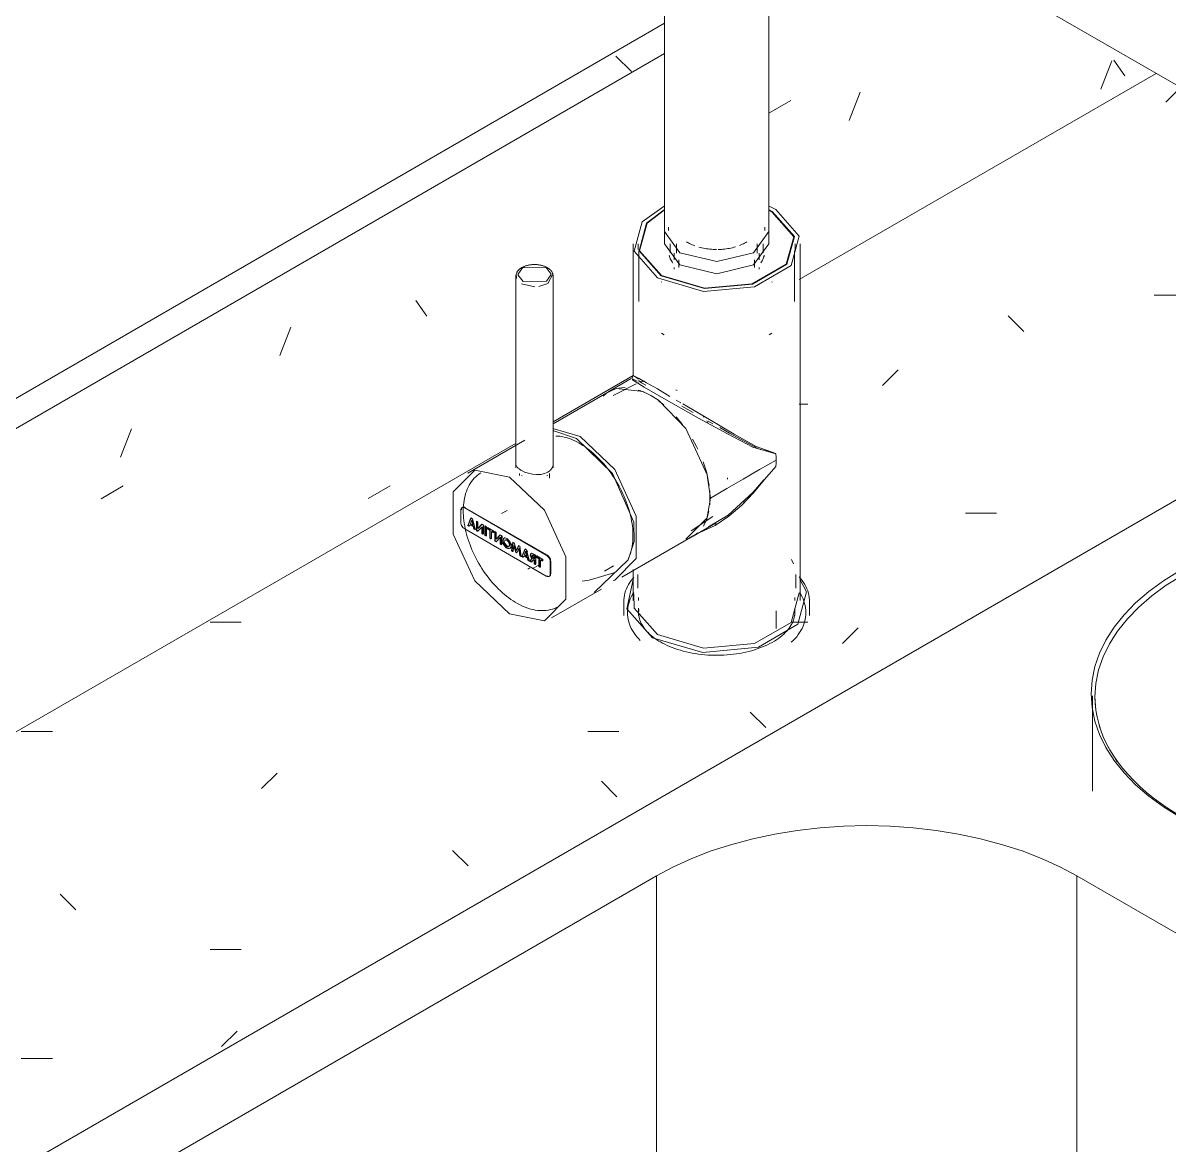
# Model space of a CAD drawing. Header units: millimetres. Extents: x 14944 to 21622, y -31 to 8273.
# Drawn here: x 15747.5 to 16055.9, y 3921.7 to 4223.5 of the extents above; entities that cross this region are included whole.
import ezdxf

# ---------------------------------------------------------------- set-up
doc = ezdxf.new("R2010")
doc.units = ezdxf.units.MM
doc.layers.add('A-GENM', color=13, linetype='Continuous', lineweight=9)
doc.layers.add('G-IMPT', color=8, linetype='Continuous', lineweight=9)

# ---------------------------------------------------------------- blocks, each defined once
blk = doc.blocks.new('CRT_MGN_COZ_Fogão a lenha completo - CRT_MGN_COZ_Fogão a lenha completo-5005769-VISTA 3D BANCADA CHURRASQUEIRA')
at = {"layer": 'A-GENM'}
h = blk.add_hatch(dxfattribs=at)
h.set_pattern_fill('FP_83', color=256, style=0, pattern_type=2)
h.set_pattern_definition([(0, (17118.54, 2560.1), (203.2, 29.329), [8.382, -144.018, 8.382, -144.018, -812.8]), (0, (17118.54, 2560.1), (203.2, 29.329), [-304.8, 8.382, -296.418, 8.382, -144.018, -355.6]), (0, (17118.54, 2560.1), (203.2, 29.329), [-762, 8.382, -93.218, 8.382, -245.618]), (135, (17194.74, 2574.765), (-116.2646, 57.60587), [5.927, -101.836, 5.927, -676.572]), (135, (17194.74, 2574.765), (-116.2646, 57.60587), [-113.69, -101.836, 5.927, -209.599, -359.21]), (135, (17194.74, 2574.765), (-116.2646, 57.60587), [-431.052, 5.927, -101.836, 5.927, -245.52]), (135, (17194.74, 2574.765), (-116.2646, 57.60587), [-544.742, -65.915, 5.927, -173.678]), (225, (17220.14, 2633.424), (-86.93524, -145.594), [5.927, -101.836, 5.927, -676.572]), (225, (17220.14, 2633.424), (-86.93524, -145.594), [-113.69, -101.836, 5.927, -209.599, -359.21]), (225, (17220.14, 2633.424), (-86.93524, -145.594), [-431.052, 5.927, -101.836, 5.927, -245.52]), (225, (17220.14, 2633.424), (-86.93524, -145.594), [-544.742, -65.915, 5.927, -173.678])])
h.paths.add_polyline_path([(14951.26, 3655.88), (15920.14, 4215.26), (15920.14, 4223.42), (14944.19, 3659.96)])
h.paths.add_polyline_path([(15948.14, 4231.42), (15981.78, 4250.85), (15974.67, 4254.91), (15948.14, 4239.59), (15948.14, 4235.13)])
h.paths.add_polyline_path([(16009.63, 4266.93), (16782.66, 4713.24), (17270.57, 4431.55), (17277.64, 4435.63), (16782.66, 4721.4), (16002.57, 4271.01), (16009.5, 4267)])
h = blk.add_hatch(dxfattribs=at)
h.set_pattern_fill('FP_85', color=256, style=0, pattern_type=2)
h.set_pattern_definition([(30, (15085.93, 7019.656), (107.763, 103.695), [6.844, -117.59, 6.844, -781.239]), (30, (15085.93, 7019.656), (107.763, 103.695), [-131.278, -117.59, 6.844, -242.024, -414.78]), (30, (15085.93, 7019.656), (107.763, 103.695), [-497.736, 6.844, -117.59, 6.844, -283.502]), (30, (15085.93, 7019.656), (107.763, 103.695), [-629.014, -76.112, 6.844, -200.546]), (125.104, (15139.81, 7071.504), (-118.78964, 86.03927), [5.153, -88.544, 5.153, -588.261]), (125.104, (15139.81, 7071.504), (-118.78964, 86.03927), [-98.85, -88.544, 5.153, -182.241, -312.324]), (125.104, (15139.81, 7071.504), (-118.78964, 86.03927), [-374.788, 5.153, -88.544, 5.153, -213.473]), (125.104, (15139.81, 7071.504), (-118.78964, 86.03927), [-473.639, -57.311, 5.153, -151.008]), (248.794, (15157.77, 7164.83), (-47.00014, -204.0919), [8.193, -140.765, -943.402]), (248.794, (15157.77, 7164.83), (-47.00014, -204.0919), [-148.958, 8.193, -140.765, -794.444]), (248.794, (15157.77, 7164.83), (-47.00014, -204.0919), [-297.916, 8.193, -289.724, -496.527]), (248.794, (15157.77, 7164.83), (-47.00014, -204.0919), [-595.833, 8.193, -140.765, -347.569]), (248.794, (15157.77, 7164.83), (-47.00014, -204.0919), [-744.791, 8.193, -91.113, -248.264]), (248.794, (15157.77, 7164.83), (-47.00014, -204.0919), [-844.096, 8.193, -240.071])])
h.paths.add_polyline_path([(15881.83, 4157.77), (15881.88, 4157.65), (15881.88, 4157.78)])
h.paths.add_polyline_path([(15888.69, 4153.72), (15888.16, 4153.72), (15888.69, 4153.72)])
h.paths.add_polyline_path([(14951.26, 3574.23), (15880.16, 4110.53), (15880.36, 4155.12), (15880.44, 4155.44), (15880.69, 4156.83), (15882.52, 4158.05), (15884.17, 4158.45), (15886, 4158.5), (15888.38, 4157.55), (15888.69, 4157.56), (15889.83, 4156.4), (15889.58, 4154.69), (15888.14, 4153.42), (15889.37, 4154.38), (15890.13, 4155.46), (15890.13, 4116.29), (15911.64, 4128.72), (15912.05, 4166.43), (15914.54, 4170.4), (15919.18, 4173.73), (15920.14, 4174.13), (15920.14, 4215.26), (14951.26, 3655.88), (14951.26, 3578.31)])
h.paths.add_polyline_path([(15881.6, 4111.36), (15881.61, 4111.36), (15881.9, 4153.32), (15882.61, 4153.38), (15882.03, 4153.85), (15881.96, 4154.06), (15881.89, 4153.87), (15881.26, 4153.87), (15881.6, 4153.38), (15881.6, 4113.56)])
h.paths.add_polyline_path([(15956.36, 4154.52), (16052.36, 4209.95), (16009.32, 4235.12), (16008.67, 4235.47), (15981.78, 4250.85), (15948.14, 4231.42), (15948.14, 4174.13), (15950.82, 4172.72), (15954.4, 4169.65), (15956.36, 4166.04), (15956.36, 4158.25)])
h.paths.add_polyline_path([(16080.36, 4226.12), (16782.66, 4631.59), (16782.66, 4713.24), (16009.63, 4266.93), (16079.57, 4226.57)])
h = blk.add_hatch(dxfattribs=at)
h.set_pattern_fill('FP_81', color=256, style=0, pattern_type=2)
h.set_pattern_definition([(0, (17118.54, 2478.45), (203.2, 29.329), [8.382, -144.018, 8.382, -144.018, -812.8]), (0, (17118.54, 2478.45), (203.2, 29.329), [-304.8, 8.382, -296.418, 8.382, -144.018, -355.6]), (0, (17118.54, 2478.45), (203.2, 29.329), [-762, 8.382, -93.218, 8.382, -245.618]), (135, (17194.74, 2493.115), (-116.2646, 57.60587), [5.927, -101.836, 5.927, -676.572]), (135, (17194.74, 2493.115), (-116.2646, 57.60587), [-113.69, -101.836, 5.927, -209.599, -359.21]), (135, (17194.74, 2493.115), (-116.2646, 57.60587), [-431.052, 5.927, -101.836, 5.927, -245.52]), (135, (17194.74, 2493.115), (-116.2646, 57.60587), [-544.742, -65.915, 5.927, -173.678]), (225, (17220.14, 2551.774), (-86.93524, -145.594), [5.927, -101.836, 5.927, -676.572]), (225, (17220.14, 2551.774), (-86.93524, -145.594), [-113.69, -101.836, 5.927, -209.599, -359.21]), (225, (17220.14, 2551.774), (-86.93524, -145.594), [-431.052, 5.927, -101.836, 5.927, -245.52]), (225, (17220.14, 2551.774), (-86.93524, -145.594), [-544.742, -65.915, 5.927, -173.678])])
h.paths.add_polyline_path([(15439.16, 3292.53), (17270.57, 4349.9), (16782.66, 4631.59), (16080.36, 4226.12), (16106.84, 4210.52), (16107.63, 4210.07), (16109.34, 4208.62), (16110.25, 4206.84), (16110.79, 4202.81), (16110.36, 4199.85), (16109.44, 4196.92), (16108.27, 4194.43), (16106.42, 4191.66), (16103.18, 4188.24), (16101.37, 4186.96), (16101.36, 4186.96), (16097.95, 4185.54), (16097.37, 4185.42), (16094.86, 4185.48), (16094.01, 4184.99), (16084.96, 4184.93), (16078.18, 4188.84), (16077.9, 4195.33), (16076.8, 4195.88), (16052.36, 4209.95), (15956.36, 4154.52), (15956.36, 4066.17), (15954.18, 4062.31), (15950.05, 4059.02), (15943.67, 4056.5), (15937.03, 4055.38), (15929.82, 4055.53), (15923.2, 4056.93), (15917.46, 4059.63), (15913.87, 4062.7), (15911.91, 4066.17), (15911.64, 4076.51), (15887.77, 4062.72), (15883.33, 4062.67), (15877.97, 4064.95), (15873.5, 4068.35), (15868.34, 4074.77), (15865.54, 4079.62), (15863.28, 4086.04), (15862.64, 4093.07), (15863.28, 4097.4), (15865.54, 4101.21), (15880.16, 4109.72), (15879.97, 4110.42), (14951.26, 3574.23), (15428.04, 3298.96)])
h.paths.add_polyline_path([(15932.77, 3716.04), (15923.02, 3716.59), (15913.64, 3718.23), (15907.4, 3720.07), (15903.66, 3721.47), (15899.62, 3723.34), (15891.41, 3727.96), (15689.06, 3844.98), (15684.27, 3849.06), (15683.15, 3850.26), (15681.17, 3852.82), (15679.36, 3856.09), (15678.31, 3859.07), (15677.95, 3861.04), (15677.71, 3863.87), (15678.05, 3867.08), (15679.18, 3870.68), (15679.87, 3872.25), (15681.52, 3874.92), (15683.62, 3877.48), (15686.14, 3879.91), (15689.86, 3882.69), (15698.1, 3887.59), (16254.61, 4208.7), (16258.55, 4210.39), (16262.76, 4211.84), (16267.19, 4213.05), (16276.57, 4214.7), (16286.33, 4215.25), (16296.08, 4214.7), (16305.46, 4213.05), (16311.75, 4211.2), (16314.11, 4210.39), (16318.05, 4208.7), (16322.39, 4206.39), (16530.04, 4086.31), (16532.96, 4084.03), (16535.48, 4081.6), (16537.58, 4079.04), (16539.85, 4074.95), (16540.43, 4073.62), (16541.15, 4070.82), (16541.31, 4067.08), (16540.79, 4063.19), (16539.69, 4059.95), (16539.24, 4059.04), (16537.58, 4056.37), (16534.41, 4052.77), (16532.96, 4051.38), (16527.64, 4047.58), (16525.61, 4046.35), (15964.49, 3722.59), (15957.44, 3719.82), (15954, 3718.81), (15950.06, 3717.85), (15942.53, 3716.59), (15937.68, 3716.18)])
h.paths.add_polyline_path([(15881.6, 4110.56), (15881.6, 4110.56), (15881.6, 4111.36)])
h.paths.add_polyline_path([(15890.11, 4115.4), (15911.54, 4127.48), (15912.54, 4126.87), (15913.16, 4127.25), (15913, 4128.03), (15911.44, 4128.59), (15890.11, 4116.27)])
h.paths.add_polyline_path([(16101.31, 4208.41), (16100.87, 4209.44), (16101.26, 4208.75), (16101.26, 4208.71)])
h.paths.add_polyline_path([(16100.63, 4209.65), (16100.63, 4209.68), (16100.61, 4209.66)])
h.paths.add_polyline_path([(16089.17, 4216.3), (16089.09, 4216.35), (16089.15, 4216.3)])
for p, q in [((15920.14, 4223.42), (14944.19, 3659.96)), ((14951.26, 3655.88), (15920.14, 4215.26)), ((16052.36, 4209.95), (15956.36, 4154.52)), ((15911.64, 4128.7), (15890.11, 4116.27)), ((15880.16, 4110.53), (14951.26, 3574.23))]:
    blk.add_line(p, q, dxfattribs=at)
at = {"layer": 'G-IMPT'}
for p, q in [((15920.14, 4261.72), (15920.14, 4167.41)), ((15948.14, 4167.41), (15948.14, 4261.72)), ((16012.7, 4232.85), (16070.68, 4199.38)), ((15692.36, 3884.28), (16250.97, 4206.8)), ((15948.22, 4173.14), (15948.98, 4172.72)), ((15949.09, 4172.78), (15948.23, 4173.25)), ((15950.05, 4173.33), (15948.28, 4174.25)), ((15920.14, 4167.41), (15920.14, 4164.15)), ((15920.14, 4167.41), (15924.24, 4161.7)), ((15921.19, 4168.64), (15921.19, 4167.74)), ((15948.14, 4167.41), (15944.04, 4161.7)), ((15947.09, 4167.74), (15947.09, 4168.64)), ((15948.14, 4164.15), (15948.14, 4167.41)), ((15911.64, 4164.15), (15911.64, 4128.72)), ((15912.99, 4164.15), (15912.99, 4162.51)), ((15924.24, 4158.43), (15920.14, 4164.15)), ((15921.64, 4164.15), (15921.64, 4161.7)), ((15923.29, 4164.15), (15923.29, 4161.61)), ((15944.99, 4161.61), (15944.99, 4164.15)), ((15946.64, 4161.7), (15946.64, 4164.15)), ((15955.29, 4162.51), (15955.29, 4164.15)), ((15956.64, 4068.21), (15956.64, 4164.15)), ((15913.19, 4162.35), (15913.19, 4148.63)), ((15922.74, 4161.61), (15922.74, 4159.82)), ((15945.54, 4159.82), (15945.54, 4161.61)), ((15955.09, 4148.63), (15955.09, 4162.35)), ((15889.63, 4155.92), (15888.24, 4157.74)), ((15922.74, 4157.78), (15922.74, 4157.34)), ((15923.99, 4159.82), (15923.99, 4157.78)), ((15944.29, 4157.78), (15944.29, 4159.82)), ((15945.54, 4157.34), (15945.54, 4157.78)), ((15880.13, 4155.45), (15880.13, 4103.85)), ((15880.27, 4154.79), (15880.21, 4155.95)), ((15880.63, 4155.8), (15882.03, 4153.98)), ((15890.13, 4103.85), (15890.13, 4155.45)), ((15919.18, 4153.88), (15919.32, 4153.8)), ((15948.95, 4153.8), (15949.09, 4153.88)), ((15881.64, 4153.38), (15885.18, 4152.56)), ((15919.32, 4140.08), (15920.03, 4139.67)), ((15948.24, 4139.67), (15948.95, 4140.08)), ((15911.13, 4127.86), (15905.11, 4124.38)), ((15912.49, 4126.46), (15906.29, 4123.32)), ((15912.89, 4126.64), (15913.19, 4126.76)), ((15913.81, 4126.96), (15913.43, 4127.15)), ((15913.56, 4126.89), (15914.73, 4127.16)), ((15905.21, 4124.43), (15890.11, 4115.72)), ((15903.59, 4123.18), (15904.46, 4123.94)), ((15914.48, 4124.32), (15916.46, 4123.32)), ((15916.46, 4123.32), (15918.45, 4122.03)), ((15921.49, 4123.08), (15918.23, 4125.08)), ((15923.48, 4124.64), (15923.15, 4124.85)), ((15924.53, 4121.33), (15923.23, 4122.07)), ((15924.8, 4120.48), (15927.85, 4118.72)), ((15930.34, 4118.05), (15930.75, 4117.5)), ((15897.37, 4112.3), (15890.02, 4114.46)), ((15890.03, 4113.91), (15896.45, 4111.77)), ((15931.46, 4116.48), (15931.56, 4116.34)), ((15931.64, 4116.22), (15931.86, 4115.87)), ((15931.88, 4116.43), (15933.12, 4115.72)), ((15882.52, 4111.33), (15867.17, 4102.47)), ((15945.88, 4108.8), (15948.26, 4108.28)), ((15950.05, 4104.27), (15950.1, 4105.09)), ((15950.1, 4105.1), (15950.12, 4105.93)), ((15880.86, 4103.66), (15880.45, 4104.07)), ((15881.56, 4103.17), (15880.96, 4103.58)), ((15881.13, 4102.3), (15881.13, 4101.83)), ((15882.38, 4102.77), (15881.59, 4103.15)), ((15881.6, 4101.81), (15881.81, 4101.68)), ((15885.68, 4102.05), (15884.59, 4102.15)), ((15888.67, 4102.69), (15887.82, 4102.32)), ((15888.46, 4101.68), (15888.67, 4101.81)), ((15888.7, 4102.7), (15889.36, 4103.19)), ((15889.13, 4101.05), (15889.13, 4102.3)), ((15931.59, 4101.89), (15932.12, 4099.13)), ((15937.04, 4100.79), (15937.02, 4101.19)), ((15932.29, 4097.65), (15932.28, 4093.92)), ((15865.3, 4092.46), (15865.3, 4089.25)), ((15865.72, 4093.26), (15865.58, 4093.18)), ((15866.49, 4093.15), (15866.35, 4093.07)), ((15888.29, 4080.4), (15866.35, 4093.07)), ((15866.49, 4093.15), (15888.43, 4080.49)), ((15877.73, 4092.41), (15876.28, 4091.58)), ((15932.04, 4092.24), (15931.59, 4090.54)), ((15941.47, 4094.41), (15941.47, 4094.73)), ((15867.15, 4088.37), (15868, 4090.42)), ((15868.09, 4090.37), (15867.29, 4088.45)), ((15868.22, 4089.75), (15867.91, 4088.94)), ((15867.91, 4088.94), (15868.52, 4088.58)), ((15868, 4090.42), (15868.42, 4090.18)), ((15868.22, 4089.75), (15868.36, 4089.83)), ((15868.52, 4088.58), (15868.22, 4089.75)), ((15868.36, 4089.83), (15868.67, 4088.67)), ((15868.42, 4090.18), (15869.27, 4087.15)), ((15869.5, 4089.56), (15869.9, 4089.33)), ((15869.5, 4087.02), (15869.5, 4089.56)), ((15869.64, 4089.48), (15869.64, 4087.1)), ((15869.9, 4089.33), (15869.9, 4087.53)), ((15931.56, 4090.46), (15925.81, 4084.69)), ((15927.28, 4086.96), (15933.1, 4090.76)), ((15927.81, 4085.52), (15933.78, 4088.97)), ((15933.87, 4088.97), (15933.87, 4088.65)), ((15866.35, 4087.43), (15888.29, 4074.77)), ((15867.45, 4088.2), (15867.15, 4088.37)), ((15867.29, 4088.45), (15867.59, 4088.28)), ((15867.45, 4088.2), (15867.59, 4088.28)), ((15867.57, 4088.17), (15867.45, 4088.2)), ((15867.77, 4088.58), (15867.65, 4088.26)), ((15868.66, 4088.06), (15867.77, 4088.58)), ((15867.91, 4088.66), (15868.8, 4088.14)), ((15868.67, 4088.67), (15868.52, 4088.58)), ((15868.83, 4087.4), (15868.66, 4088.06)), ((15868.8, 4088.14), (15868.98, 4087.48)), ((15868.98, 4087.48), (15868.83, 4087.4)), ((15869.27, 4087.15), (15868.83, 4087.4)), ((15869.64, 4087.1), (15869.5, 4087.02)), ((15869.74, 4086.88), (15869.5, 4087.02)), ((15869.64, 4087.1), (15869.88, 4086.96)), ((15869.74, 4086.88), (15869.88, 4086.96)), ((15869.9, 4087.53), (15870.97, 4088.71)), ((15870.96, 4087.94), (15870, 4086.9)), ((15871.01, 4088.69), (15870.04, 4087.61)), ((15871.1, 4088.02), (15870.96, 4087.94)), ((15870.96, 4086.18), (15870.96, 4087.94)), ((15871.1, 4086.26), (15870.96, 4086.18)), ((15871.19, 4086.04), (15870.96, 4086.18)), ((15870.97, 4088.71), (15871.36, 4088.48)), ((15871.1, 4088.02), (15871.1, 4086.26)), ((15871.1, 4086.26), (15871.33, 4086.12)), ((15871.33, 4086.12), (15871.19, 4086.04)), ((15871.31, 4086.01), (15871.19, 4086.04)), ((15871.36, 4088.48), (15871.36, 4086.14)), ((15871.78, 4088.24), (15872.21, 4087.99)), ((15871.78, 4085.7), (15871.78, 4088.24)), ((15871.92, 4088.16), (15871.92, 4085.78)), ((15872.21, 4087.99), (15872.21, 4085.65)), ((15872.49, 4087.83), (15874.15, 4086.88)), ((15872.49, 4087.38), (15872.49, 4087.83)), ((15873.1, 4087.02), (15872.49, 4087.38)), ((15872.63, 4087.46), (15873.24, 4087.11)), ((15873.24, 4087.11), (15873.1, 4087.02)), ((15873.1, 4084.94), (15873.1, 4087.02)), ((15873.24, 4087.11), (15873.24, 4085.02)), ((15873.54, 4086.77), (15873.54, 4084.88)), ((15873.98, 4086.52), (15873.54, 4086.77)), ((15873.68, 4086.85), (15874.12, 4086.6)), ((15873.98, 4086.52), (15874.12, 4086.6)), ((15874.15, 4086.88), (15874.15, 4086.61)), ((15874.41, 4086.72), (15874.81, 4086.49)), ((15874.41, 4084.18), (15874.41, 4086.72)), ((15874.55, 4086.69), (15874.55, 4084.26)), ((15874.81, 4086.49), (15874.81, 4084.69)), ((15874.81, 4084.69), (15875.87, 4085.88)), ((15875.95, 4085.89), (15874.95, 4084.78)), ((15875.87, 4085.88), (15876.27, 4085.65)), ((15871.92, 4085.78), (15871.78, 4085.7)), ((15872.04, 4085.55), (15871.78, 4085.7)), ((15871.92, 4085.78), (15872.19, 4085.63)), ((15872.04, 4085.55), (15872.19, 4085.63)), ((15872.17, 4085.52), (15872.04, 4085.55)), ((15873.24, 4085.02), (15873.1, 4084.94)), ((15873.37, 4084.78), (15873.1, 4084.94)), ((15873.24, 4085.02), (15873.51, 4084.86)), ((15873.51, 4084.86), (15873.37, 4084.78)), ((15873.49, 4084.75), (15873.37, 4084.78)), ((15874.55, 4084.26), (15874.41, 4084.18)), ((15874.64, 4084.05), (15874.41, 4084.18)), ((15874.55, 4084.26), (15874.79, 4084.13)), ((15874.64, 4084.05), (15874.79, 4084.13)), ((15875.87, 4085.11), (15874.91, 4084.07)), ((15876.01, 4085.19), (15875.87, 4085.11)), ((15875.87, 4083.34), (15875.87, 4085.11)), ((15876.01, 4083.42), (15875.87, 4083.34)), ((15876.1, 4083.21), (15875.87, 4083.34)), ((15876.01, 4085.19), (15876.01, 4083.42)), ((15876.01, 4083.42), (15876.24, 4083.29)), ((15876.24, 4083.29), (15876.1, 4083.21)), ((15876.27, 4085.65), (15876.27, 4083.3)), ((15876.36, 4083.26), (15876.41, 4083.39)), ((15876.41, 4084.93), (15876.41, 4085.57)), ((15876.41, 4083.39), (15876.41, 4083.76)), ((15876.55, 4084.22), (15876.69, 4084.3)), ((15877.36, 4084.51), (15877.21, 4084.42)), ((15878.16, 4082.69), (15878.3, 4082.78)), ((15878.52, 4083.24), (15878.38, 4083.16)), ((15878.96, 4083.14), (15878.9, 4083.47)), ((15878.95, 4081.56), (15879.3, 4083.9)), ((15879.42, 4083.85), (15879.09, 4081.64)), ((15879.3, 4083.9), (15879.68, 4083.68)), ((15879.58, 4082.91), (15879.41, 4081.48)), ((15879.72, 4082.99), (15879.58, 4082.91)), ((15880.08, 4081.12), (15879.58, 4082.91)), ((15879.67, 4082.58), (15879.72, 4082.99)), ((15879.68, 4083.68), (15880.25, 4081.62)), ((15879.72, 4082.99), (15880.22, 4081.2)), ((15880.25, 4081.62), (15880.83, 4083.02)), ((15880.92, 4082.99), (15880.39, 4081.7)), ((15880.83, 4083.02), (15881.21, 4082.79)), ((15881.21, 4082.79), (15881.56, 4080.06)), ((15908.62, 4074.44), (15927.71, 4085.46)), ((15879.09, 4081.64), (15878.95, 4081.56)), ((15879.21, 4081.41), (15878.95, 4081.56)), ((15879.09, 4081.64), (15879.35, 4081.49)), ((15879.35, 4081.49), (15879.21, 4081.41)), ((15879.34, 4081.38), (15879.21, 4081.41)), ((15880.22, 4081.2), (15880.08, 4081.12)), ((15880.28, 4081.01), (15880.08, 4081.12)), ((15880.22, 4081.2), (15880.42, 4081.09)), ((15880.28, 4081.01), (15880.42, 4081.09)), ((15880.41, 4080.98), (15880.28, 4081.01)), ((15880.94, 4082.16), (15880.49, 4081.07)), ((15881.08, 4082.24), (15880.94, 4082.16)), ((15881.14, 4080.3), (15880.94, 4082.16)), ((15881.08, 4082.24), (15881.28, 4080.38)), ((15881.56, 4080.06), (15881.14, 4080.3)), ((15881.28, 4080.38), (15881.65, 4080.17)), ((15881.7, 4080.14), (15881.56, 4080.06)), ((15881.68, 4079.99), (15882.49, 4081.94)), ((15881.82, 4080.07), (15881.68, 4079.99)), ((15881.97, 4079.82), (15881.68, 4079.99)), ((15882.59, 4081.94), (15881.82, 4080.07)), ((15881.82, 4080.07), (15882.11, 4079.9)), ((15881.97, 4079.82), (15882.11, 4079.9)), ((15882.1, 4079.79), (15881.97, 4079.82)), ((15882.29, 4080.19), (15882.17, 4079.87)), ((15883.19, 4079.67), (15882.29, 4080.19)), ((15882.74, 4081.37), (15882.43, 4080.55)), ((15882.43, 4080.55), (15883.05, 4080.2)), ((15882.44, 4080.27), (15883.33, 4079.76)), ((15882.53, 4082.04), (15882.95, 4081.79)), ((15882.74, 4081.37), (15882.88, 4081.45)), ((15883.05, 4080.2), (15882.74, 4081.37)), ((15882.88, 4081.45), (15883.19, 4080.28)), ((15882.95, 4081.79), (15883.79, 4078.77)), ((15883.19, 4080.28), (15883.05, 4080.2)), ((15883.23, 4081.36), (15883.14, 4081.68)), ((15883.33, 4079.76), (15883.5, 4079.1)), ((15884, 4080.37), (15884.14, 4080.46)), ((15884.57, 4080.21), (15884.43, 4080.13)), ((15884.65, 4080.43), (15884.51, 4080.35)), ((15884.72, 4080.77), (15885.46, 4080.34)), ((15884.9, 4080.39), (15884.76, 4080.31)), ((15885.05, 4080.14), (15884.76, 4080.31)), ((15884.9, 4080.39), (15885.19, 4080.23)), ((15885.19, 4080.23), (15885.05, 4080.14)), ((15885.05, 4079.41), (15885.05, 4080.14)), ((15885.19, 4080.23), (15885.19, 4079.49)), ((15885.46, 4080.34), (15885.46, 4078)), ((15885.72, 4080.19), (15887.38, 4079.24)), ((15885.72, 4079.74), (15885.72, 4080.19)), ((15886.33, 4079.38), (15885.72, 4079.74)), ((15885.87, 4079.82), (15886.47, 4079.47)), ((15888.29, 4080.4), (15888.43, 4080.49)), ((15883.36, 4079.02), (15883.19, 4079.67)), ((15883.34, 4076.63), (15883.9, 4076.96)), ((15883.79, 4078.77), (15883.36, 4079.02)), ((15883.87, 4078.72), (15884.37, 4079.46)), ((15884.01, 4078.8), (15883.87, 4078.72)), ((15884.2, 4078.53), (15883.87, 4078.72)), ((15883.93, 4078.85), (15883.9, 4078.95)), ((15883.9, 4078.86), (15883.93, 4078.85)), ((15883.93, 4078.85), (15883.9, 4078.83)), ((15884.52, 4079.54), (15884.01, 4078.8)), ((15884.01, 4078.8), (15884.34, 4078.61)), ((15884.32, 4078.49), (15884.2, 4078.53)), ((15884.52, 4079.54), (15884.37, 4079.46)), ((15884.76, 4079.14), (15884.41, 4078.55)), ((15884.76, 4079.58), (15884.9, 4079.66)), ((15884.76, 4079.58), (15885.05, 4079.41)), ((15884.9, 4079.22), (15884.76, 4079.14)), ((15885.05, 4078.98), (15884.76, 4079.14)), ((15884.79, 4076.84), (15886.09, 4077.6)), ((15885.19, 4079.49), (15884.9, 4079.66)), ((15884.9, 4079.22), (15885.19, 4079.06)), ((15885.19, 4079.49), (15885.05, 4079.41)), ((15885.19, 4079.06), (15885.05, 4078.98)), ((15885.05, 4078.04), (15885.05, 4078.98)), ((15885.29, 4077.9), (15885.05, 4078.04)), ((15885.19, 4079.06), (15885.19, 4078.12)), ((15885.19, 4078.12), (15885.43, 4077.98)), ((15885.43, 4077.98), (15885.29, 4077.9)), ((15885.42, 4077.87), (15885.29, 4077.9)), ((15886.47, 4079.47), (15886.33, 4079.38)), ((15886.33, 4077.3), (15886.33, 4079.38)), ((15886.6, 4077.14), (15886.33, 4077.3)), ((15886.47, 4079.47), (15886.47, 4077.38)), ((15886.47, 4077.38), (15886.74, 4077.23)), ((15886.74, 4077.23), (15886.6, 4077.14)), ((15886.77, 4079.13), (15886.77, 4077.24)), ((15887.21, 4078.88), (15886.77, 4079.13)), ((15886.91, 4079.22), (15887.35, 4078.96)), ((15887.21, 4078.88), (15887.35, 4078.96)), ((15887.38, 4079.24), (15887.38, 4078.98)), ((15889.48, 4078.67), (15889.34, 4078.58)), ((15889.34, 4075.37), (15889.34, 4078.58)), ((15889.48, 4078.67), (15889.48, 4075.45)), ((15910.35, 4079.17), (15901.19, 4070.34)), ((15903.92, 4076.12), (15906.39, 4077.54)), ((15954.79, 4078.04), (15954.3, 4079.2)), ((15889.05, 4074.66), (15889.19, 4074.74)), ((15889.48, 4075.45), (15889.34, 4075.37)), ((15911.64, 4076.5), (15911.64, 4068.21)), ((15912.89, 4075.15), (15912.89, 4071.47)), ((15955.39, 4071.47), (15955.39, 4075.15)), ((15889.67, 4063.5), (15903.12, 4071.27)), ((15909.14, 4067.8), (15909.14, 4064.12)), ((15913.14, 4069.02), (15913.14, 4068.21)), ((15955.14, 4068.21), (15955.14, 4069.02)), ((15959.14, 4064.12), (15959.14, 4067.8)), ((15913.14, 4066.17), (15913.14, 4064.12)), ((15950.14, 4060.7), (15950.14, 4065.41)), ((15955.14, 4064.12), (15955.14, 4066.17)), ((16035.22, 4042.52), (16035.22, 4016.95)), ((16041.51, 4025.3), (16041.84, 4024.83)), ((15917.93, 3994.1), (15748.22, 3896.12)), ((15917.93, 3994.1), (15917.93, 3892.04)), ((16158.34, 3920.61), (16031.06, 3994.1)), ((16031.06, 3892.04), (16031.06, 3994.1))]:
    blk.add_line(p, q, dxfattribs=at)
for points in [[(15919.99, 4174.25, 0), (15914.09, 4170.04, 0), (15911.91, 4162.11, 0), (15918.23, 4154.96, 0)], [(15920.04, 4173.25, 0), (15915.29, 4169.69, 0), (15913.25, 4162.23, 0), (15919.18, 4155.51, 0)], [(15919.29, 4155.57, 0), (15913.39, 4162.25, 0), (15915.42, 4169.65, 0), (15920.05, 4173.14, 0)], [(15918.23, 4154.96, 0), (15930.62, 4151.31, 0), (15944.35, 4152.57, 0), (15954.18, 4158.25, 0), (15956.36, 4166.18, 0), (15950.05, 4173.33, 0)], [(15919.18, 4155.51, 0), (15930.83, 4152.08, 0), (15943.74, 4153.27, 0), (15952.98, 4158.6, 0), (15955.03, 4166.06, 0), (15949.09, 4172.78, 0)], [(15948.98, 4172.72, 0), (15954.88, 4166.04, 0), (15952.85, 4158.64, 0), (15943.67, 4153.34, 0), (15930.85, 4152.17, 0), (15919.29, 4155.57, 0)], [(15944.04, 4161.7, 0), (15934.14, 4159.33, 0), (15924.24, 4161.7, 0), (15920.14, 4167.41, 0)], [(15924.24, 4161.7, 0), (15934.14, 4159.33, 0), (15944.04, 4161.7, 0), (15948.14, 4167.41, 0)], [(15948.14, 4164.15, 0), (15944.04, 4158.43, 0), (15934.14, 4156.06, 0), (15924.24, 4158.43, 0)], [(15926.01, 4164.66, 0), (15926.31, 4164.48, 0), (15926.37, 4164.44, 0)], [(15928.23, 4163.58, 0), (15927.86, 4163.72, 0), (15927.51, 4163.87, 0), (15927.17, 4164.03, 0), (15926.84, 4164.19, 0), (15926.52, 4164.36, 0), (15926.37, 4164.44, 0)], [(15934.06, 4162.59, 0), (15933.62, 4162.6, 0), (15933.18, 4162.62, 0), (15932.74, 4162.64, 0), (15932.31, 4162.68, 0), (15931.87, 4162.73, 0), (15931.44, 4162.78, 0), (15931.02, 4162.85, 0), (15930.6, 4162.93, 0), (15930.18, 4163.01, 0), (15929.78, 4163.11, 0), (15929.38, 4163.22, 0)], [(15939.16, 4163.29, 0), (15938.77, 4163.18, 0), (15938.37, 4163.08, 0), (15937.96, 4162.99, 0), (15937.54, 4162.9, 0), (15937.12, 4162.83, 0), (15936.69, 4162.77, 0), (15936.26, 4162.71, 0), (15935.82, 4162.67, 0), (15935.39, 4162.63, 0), (15934.95, 4162.61, 0), (15934.51, 4162.6, 0)], [(15942.26, 4164.66, 0), (15941.96, 4164.48, 0), (15941.65, 4164.3, 0), (15941.33, 4164.14, 0), (15941, 4163.98, 0), (15940.65, 4163.82, 0), (15940.29, 4163.68, 0)], [(15921.34, 4161.05, 0), (15921.42, 4160.74, 0), (15921.52, 4160.43, 0), (15921.64, 4160.12, 0), (15921.78, 4159.82, 0), (15921.94, 4159.52, 0), (15922.12, 4159.23, 0), (15922.32, 4158.95, 0)], [(15945.99, 4159, 0), (15946.19, 4159.29, 0), (15946.36, 4159.58, 0), (15946.52, 4159.88, 0), (15946.66, 4160.18, 0), (15946.77, 4160.49, 0), (15946.87, 4160.79, 0), (15946.94, 4161.11, 0)], [(15880.13, 4155.45, 0), (15880.14, 4155.59, 0), (15880.15, 4155.73, 0), (15880.18, 4155.86, 0), (15880.21, 4156, 0), (15880.25, 4156.13, 0), (15880.3, 4156.26, 0), (15880.36, 4156.39, 0), (15880.43, 4156.52, 0), (15880.5, 4156.64, 0), (15880.59, 4156.76, 0), (15880.67, 4156.87, 0), (15880.77, 4156.98, 0), (15880.87, 4157.09, 0), (15880.98, 4157.2, 0), (15881.1, 4157.3, 0), (15881.22, 4157.4, 0), (15881.34, 4157.49, 0), (15881.48, 4157.58, 0), (15881.61, 4157.67, 0), (15881.75, 4157.75, 0), (15881.9, 4157.83, 0), (15882.05, 4157.9, 0), (15882.21, 4157.97, 0), (15882.37, 4158.04, 0), (15882.53, 4158.1, 0), (15882.69, 4158.16, 0), (15882.86, 4158.22, 0), (15883.04, 4158.27, 0), (15883.21, 4158.32, 0), (15883.39, 4158.36, 0), (15883.57, 4158.4, 0), (15883.76, 4158.43, 0), (15883.94, 4158.46, 0), (15884.13, 4158.49, 0), (15884.32, 4158.51, 0), (15884.51, 4158.52, 0), (15884.7, 4158.54, 0), (15884.89, 4158.54, 0), (15885.08, 4158.55, 0), (15885.27, 4158.55, 0), (15885.46, 4158.54, 0), (15885.66, 4158.53, 0), (15885.85, 4158.52, 0), (15886.03, 4158.5, 0), (15886.22, 4158.48, 0), (15886.41, 4158.45, 0), (15886.59, 4158.42, 0), (15886.78, 4158.38, 0), (15886.96, 4158.34, 0), (15887.13, 4158.3, 0), (15887.31, 4158.25, 0), (15887.48, 4158.19, 0), (15887.65, 4158.14, 0), (15887.81, 4158.08, 0), (15887.98, 4158.01, 0), (15888.13, 4157.94, 0), (15888.29, 4157.87, 0), (15888.43, 4157.79, 0), (15888.48, 4157.77, 0)], [(15888.24, 4157.74, 0), (15881.88, 4157.65, 0), (15880.63, 4155.84, 0)], [(15890.13, 4155.45, 0), (15890.13, 4155.59, 0), (15890.11, 4155.73, 0), (15890.09, 4155.86, 0), (15890.06, 4156, 0), (15890.02, 4156.13, 0), (15889.96, 4156.26, 0), (15889.91, 4156.39, 0), (15889.84, 4156.52, 0), (15889.76, 4156.64, 0), (15889.68, 4156.76, 0), (15889.59, 4156.87, 0), (15889.5, 4156.98, 0), (15889.39, 4157.09, 0), (15889.28, 4157.2, 0), (15889.17, 4157.3, 0), (15889.05, 4157.4, 0), (15888.92, 4157.49, 0), (15888.79, 4157.58, 0), (15888.65, 4157.67, 0), (15888.51, 4157.75, 0), (15888.5, 4157.76, 0)], [(15882.03, 4153.98, 0), (15888.39, 4154.06, 0), (15889.63, 4155.85, 0)], [(15886.26, 4152.64, 0), (15888.69, 4153.42, 0), (15890.06, 4155.94, 0)], [(15911.3, 4127.97, 0), (15911.44, 4128.13, 0), (15911.53, 4128.27, 0), (15911.61, 4128.51, 0), (15911.64, 4128.72, 0)], [(15912.74, 4127.2, 0), (15911.46, 4127.79, 0), (15911.46, 4127.53, 0), (15914.6, 4125.56, 0), (15921.16, 4121.78, 0), (15929.28, 4117.25, 0), (15937.06, 4113.02, 0), (15943.89, 4109.45, 0), (15950.05, 4107.65, 0)], [(15918.23, 4125.08, 0), (15915.3, 4126.75, 0), (15913.24, 4127.91, 0), (15912.05, 4128.54, 0), (15911.64, 4128.72, 0)], [(15911.88, 4128.53, 0), (15912.67, 4128.03, 0), (15913.11, 4127.76, 0)], [(15913.14, 4127.28, 0), (15913.16, 4127.25, 0), (15913.93, 4126.77, 0), (15915.08, 4126.09, 0)], [(15906.19, 4124.89, 0), (15904.22, 4123.78, 0), (15903.86, 4123.48, 0)], [(15904.55, 4124.01, 0), (15907.11, 4125.21, 0), (15914.36, 4124.37, 0)], [(15909.48, 4125.43, 0), (15908.5, 4125.4, 0), (15907.84, 4125.33, 0)], [(15914.5, 4124.23, 0), (15913.7, 4124.56, 0), (15913.02, 4124.8, 0)], [(15919.9, 4120.82, 0), (15919.23, 4121.36, 0), (15918.42, 4121.97, 0)], [(15918.57, 4121.94, 0), (15925.81, 4114.41, 0), (15931.56, 4102.01, 0)], [(15950.05, 4107.73, 0), (15944.8, 4109.63, 0), (15938.86, 4112.9, 0), (15932.23, 4116.86, 0), (15925.03, 4121.05, 0)], [(15924.97, 4115.51, 0), (15924.43, 4116.19, 0), (15923.26, 4117.57, 0)], [(15934.95, 4114.69, 0), (15937.61, 4113.19, 0), (15941.69, 4110.92, 0), (15945.2, 4109.04, 0)], [(15890.86, 4112.43, 0), (15891.41, 4112.41, 0), (15891.95, 4112.35, 0), (15892.51, 4112.27, 0), (15893.07, 4112.15, 0), (15893.64, 4112.01, 0), (15894.21, 4111.84, 0), (15894.78, 4111.63, 0), (15895.36, 4111.4, 0), (15895.94, 4111.14, 0), (15896.52, 4110.86, 0), (15897.1, 4110.54, 0), (15897.26, 4110.45, 0)], [(15896.45, 4111.77, 0), (15906.13, 4102.38, 0), (15911.81, 4089.29, 0)], [(15906.32, 4073.57, 0), (15906.72, 4073.66, 0), (15912.5, 4079.51, 0), (15912.5, 4090.87, 0), (15906.72, 4103.39, 0), (15897.37, 4112.3, 0)], [(15929.06, 4108.93, 0), (15928.7, 4109.64, 0), (15927.64, 4111.57, 0)], [(15910.39, 4079.52, 0), (15910.62, 4080.03, 0), (15910.82, 4080.55, 0), (15911, 4081.09, 0), (15911.16, 4081.66, 0), (15911.3, 4082.24, 0), (15911.41, 4082.83, 0), (15911.5, 4083.45, 0), (15911.56, 4084.08, 0), (15911.6, 4084.73, 0), (15911.62, 4085.38, 0), (15911.61, 4086.06, 0), (15911.59, 4086.74, 0), (15911.54, 4087.43, 0), (15911.46, 4088.14, 0), (15911.37, 4088.85, 0), (15911.25, 4089.57, 0), (15911.1, 4090.29, 0), (15910.94, 4091.02, 0), (15910.76, 4091.76, 0), (15910.55, 4092.5, 0), (15910.32, 4093.24, 0), (15910.07, 4093.98, 0), (15909.8, 4094.72, 0), (15909.51, 4095.45, 0), (15909.21, 4096.19, 0), (15908.88, 4096.92, 0), (15908.53, 4097.65, 0), (15908.17, 4098.37, 0), (15907.79, 4099.08, 0), (15907.39, 4099.79, 0), (15906.98, 4100.48, 0), (15906.55, 4101.17, 0), (15906.1, 4101.84, 0), (15905.64, 4102.5, 0), (15905.17, 4103.15, 0), (15904.69, 4103.78, 0), (15904.19, 4104.4, 0), (15903.68, 4105, 0), (15903.16, 4105.58, 0), (15902.64, 4106.14, 0), (15902.1, 4106.69, 0), (15901.56, 4107.21, 0), (15901, 4107.72, 0), (15900.44, 4108.2, 0), (15899.88, 4108.66, 0), (15899.31, 4109.09, 0), (15898.74, 4109.51, 0), (15898.16, 4109.89, 0), (15897.59, 4110.26, 0), (15897.26, 4110.45, 0)], [(15950.05, 4107.65, 0), (15950.1, 4106.78, 0), (15950.12, 4105.93, 0)], [(15880.37, 4104.19, 0), (15880.11, 4104.73, 0), (15880.11, 4105.27, 0)], [(15889.41, 4103.24, 0), (15889.9, 4103.9, 0), (15890.15, 4104.63, 0), (15890.15, 4105.38, 0)], [(15932.44, 4095.72, 0), (15931.47, 4102.55, 0), (15930.54, 4105.46, 0)], [(15950.12, 4105.93, 0), (15945.7, 4103.38, 0), (15941.28, 4100.83, 0), (15936.86, 4098.27, 0), (15932.44, 4095.72, 0)], [(15878.42, 4101.36, 0), (15869.06, 4103.25, 0), (15863.28, 4097.4, 0), (15863.28, 4086.04, 0), (15869.06, 4073.52, 0), (15878.42, 4064.61, 0)], [(15870.66, 4102.51, 0), (15870.19, 4102.2, 0), (15869.73, 4101.85, 0), (15869.3, 4101.47, 0), (15868.89, 4101.06, 0), (15868.51, 4100.63, 0), (15868.16, 4100.16, 0), (15867.83, 4099.68, 0), (15867.53, 4099.17, 0), (15867.26, 4098.64, 0), (15867.01, 4098.09, 0), (15866.79, 4097.53, 0), (15866.6, 4096.94, 0), (15866.43, 4096.34, 0), (15866.29, 4095.73, 0), (15866.17, 4095.1, 0), (15866.08, 4094.46, 0), (15866.02, 4093.81, 0), (15865.97, 4093.14, 0), (15865.96, 4092.47, 0), (15865.96, 4091.78, 0), (15865.99, 4091.09, 0), (15866.04, 4090.39, 0), (15866.12, 4089.68, 0), (15866.22, 4088.96, 0), (15866.34, 4088.24, 0), (15866.48, 4087.51, 0), (15866.64, 4086.79, 0), (15866.83, 4086.05, 0), (15867.03, 4085.32, 0), (15867.26, 4084.59, 0), (15867.51, 4083.85, 0), (15867.77, 4083.12, 0), (15868.06, 4082.39, 0), (15868.37, 4081.67, 0), (15868.69, 4080.94, 0), (15869.03, 4080.23, 0), (15869.39, 4079.52, 0), (15869.77, 4078.81, 0), (15870.16, 4078.12, 0), (15870.57, 4077.43, 0), (15870.99, 4076.76, 0), (15871.43, 4076.1, 0), (15871.88, 4075.45, 0), (15872.35, 4074.81, 0), (15872.83, 4074.18, 0), (15873.32, 4073.57, 0), (15873.82, 4072.98, 0), (15874.34, 4072.4, 0), (15874.86, 4071.84, 0), (15875.39, 4071.3, 0), (15875.94, 4070.78, 0), (15876.49, 4070.28, 0), (15877.05, 4069.8, 0), (15877.61, 4069.34, 0), (15878.18, 4068.9, 0), (15878.76, 4068.49, 0), (15879.34, 4068.09, 0), (15879.93, 4067.73, 0), (15880.52, 4067.38, 0), (15881.12, 4067.07, 0), (15881.72, 4066.78, 0), (15882.32, 4066.51, 0), (15882.92, 4066.28, 0), (15883.52, 4066.07, 0), (15884.12, 4065.89, 0), (15884.72, 4065.74, 0), (15885.33, 4065.63, 0), (15885.92, 4065.54, 0), (15886.52, 4065.48, 0), (15887.12, 4065.46, 0), (15887.7, 4065.48, 0), (15888.29, 4065.52, 0), (15888.86, 4065.61, 0), (15889.43, 4065.73, 0), (15889.98, 4065.88, 0), (15890.52, 4066.07, 0), (15891.05, 4066.3, 0), (15891.45, 4066.51, 0)], [(15878.42, 4064.61, 0), (15887.77, 4062.72, 0), (15893.55, 4068.57, 0), (15893.55, 4079.93, 0), (15887.77, 4092.45, 0), (15878.42, 4101.36, 0)], [(15884.57, 4102.16, 0), (15883.47, 4102.39, 0), (15882.45, 4102.74, 0)], [(15887.81, 4102.32, 0), (15886.8, 4102.1, 0), (15885.7, 4102.05, 0)], [(15929.06, 4086.27, 0), (15929.82, 4086.53, 0), (15933.73, 4088.36, 0), (15937.43, 4090.83, 0), (15940.87, 4093.79, 0), (15944.06, 4097.12, 0), (15947, 4100.74, 0), (15950.05, 4104.23, 0)], [(15931.9, 4087.97, 0), (15937.19, 4091.17, 0), (15943.97, 4097.32, 0), (15946.78, 4100.61, 0)], [(15930.56, 4088.21, 0), (15931.48, 4090.03, 0), (15932.44, 4095.72, 0)], [(15866.35, 4093.07, 0), (15866.11, 4093.18, 0), (15865.88, 4093.24, 0), (15865.67, 4093.22, 0), (15865.51, 4093.12, 0), (15865.39, 4092.95, 0), (15865.32, 4092.73, 0), (15865.3, 4092.46, 0)], [(15865.44, 4092.55, 0), (15865.46, 4092.81, 0), (15865.53, 4093.03, 0), (15865.65, 4093.2, 0), (15865.82, 4093.3, 0), (15866.02, 4093.32, 0), (15866.25, 4093.26, 0), (15866.49, 4093.15, 0)], [(15865.3, 4089.25, 0), (15865.32, 4088.96, 0), (15865.39, 4088.66, 0), (15865.51, 4088.35, 0), (15865.67, 4088.06, 0), (15865.88, 4087.81, 0), (15866.11, 4087.6, 0), (15866.35, 4087.43, 0)], [(15911.81, 4089.29, 0), (15911.97, 4084.08, 0), (15910.35, 4079.17, 0)], [(15870, 4086.9, 0), (15869.89, 4086.84, 0), (15869.74, 4086.88, 0)], [(15874.15, 4086.61, 0), (15874.1, 4086.49, 0), (15873.98, 4086.52, 0)], [(15926.72, 4085.01, 0), (15928.69, 4086.12, 0), (15929.05, 4086.42, 0)], [(15874.91, 4084.07, 0), (15874.79, 4084, 0), (15874.64, 4084.05, 0)], [(15876.27, 4083.3, 0), (15876.22, 4083.18, 0), (15876.1, 4083.21, 0)], [(15876.55, 4084.22, 0), (15876.62, 4084.62, 0), (15876.82, 4084.89, 0), (15877.13, 4085.01, 0), (15877.49, 4084.97, 0), (15877.88, 4084.74, 0), (15878.25, 4084.36, 0), (15878.55, 4083.89, 0), (15878.75, 4083.39, 0), (15878.83, 4082.9, 0)], [(15878.83, 4082.9, 0), (15878.75, 4082.49, 0), (15878.55, 4082.22, 0), (15878.25, 4082.1, 0), (15877.88, 4082.15, 0), (15877.49, 4082.38, 0), (15877.13, 4082.76, 0), (15876.82, 4083.23, 0), (15876.62, 4083.73, 0), (15876.55, 4084.22, 0)], [(15877.27, 4085.1, 0), (15876.97, 4084.98, 0), (15876.76, 4084.7, 0), (15876.69, 4084.3, 0)], [(15876.69, 4084.3, 0), (15876.76, 4083.81, 0), (15876.97, 4083.31, 0), (15877.27, 4082.84, 0), (15877.63, 4082.46, 0), (15878.02, 4082.23, 0), (15878.39, 4082.19, 0), (15878.69, 4082.3, 0), (15878.9, 4082.58, 0)], [(15878.38, 4083.16, 0), (15878.35, 4083.43, 0), (15878.25, 4083.71, 0), (15878.09, 4083.98, 0), (15877.9, 4084.22, 0), (15877.69, 4084.39, 0), (15877.47, 4084.47, 0), (15877.28, 4084.45, 0), (15877.13, 4084.36, 0), (15877.03, 4084.19, 0), (15876.99, 4083.96, 0)], [(15876.99, 4083.96, 0), (15877.03, 4083.69, 0), (15877.13, 4083.4, 0), (15877.28, 4083.13, 0), (15877.47, 4082.9, 0), (15877.69, 4082.73, 0), (15877.9, 4082.65, 0), (15878.09, 4082.66, 0), (15878.25, 4082.76, 0), (15878.35, 4082.93, 0), (15878.38, 4083.16, 0)], [(15877.17, 4084.27, 0), (15877.27, 4084.44, 0), (15877.42, 4084.54, 0), (15877.61, 4084.55, 0), (15877.83, 4084.47, 0), (15878.05, 4084.3, 0), (15878.24, 4084.07, 0), (15878.39, 4083.79, 0), (15878.49, 4083.51, 0), (15878.52, 4083.24, 0)], [(15878.52, 4083.24, 0), (15878.49, 4083.01, 0), (15878.39, 4082.84, 0), (15878.24, 4082.75, 0), (15878.04, 4082.73, 0), (15877.83, 4082.81, 0), (15877.61, 4082.98, 0), (15877.42, 4083.22, 0), (15877.27, 4083.49, 0)], [(15884, 4080.37, 0), (15884.02, 4080.58, 0), (15884.09, 4080.74, 0), (15884.2, 4080.85, 0), (15884.36, 4080.89, 0), (15884.54, 4080.85, 0), (15884.72, 4080.77, 0)], [(15884.37, 4079.46, 0), (15884.22, 4079.67, 0), (15884.1, 4079.9, 0), (15884.03, 4080.14, 0), (15884, 4080.37, 0)], [(15884.33, 4080.92, 0), (15884.23, 4080.83, 0), (15884.16, 4080.66, 0), (15884.14, 4080.46, 0)], [(15884.14, 4080.46, 0), (15884.17, 4080.23, 0), (15884.24, 4079.99, 0), (15884.36, 4079.75, 0), (15884.52, 4079.54, 0)], [(15884.76, 4080.31, 0), (15884.59, 4080.37, 0), (15884.47, 4080.31, 0), (15884.43, 4080.13, 0)], [(15884.43, 4080.13, 0), (15884.47, 4079.92, 0), (15884.59, 4079.71, 0), (15884.76, 4079.58, 0)], [(15884.57, 4080.21, 0), (15884.61, 4080.39, 0), (15884.73, 4080.45, 0), (15884.9, 4080.39, 0)], [(15884.9, 4079.66, 0), (15884.73, 4079.79, 0), (15884.61, 4080, 0), (15884.57, 4080.21, 0)], [(15889.34, 4078.58, 0), (15889.32, 4078.87, 0), (15889.25, 4079.18, 0), (15889.13, 4079.48, 0), (15888.96, 4079.77, 0), (15888.75, 4080.03, 0), (15888.53, 4080.24, 0), (15888.29, 4080.4, 0)], [(15888.43, 4080.49, 0), (15888.67, 4080.32, 0), (15888.89, 4080.11, 0), (15889.1, 4079.86, 0), (15889.27, 4079.56, 0), (15889.39, 4079.26, 0), (15889.46, 4078.96, 0), (15889.48, 4078.67, 0)], [(15886.77, 4077.24, 0), (15886.72, 4077.12, 0), (15886.6, 4077.14, 0)], [(15887.38, 4078.98, 0), (15887.33, 4078.85, 0), (15887.21, 4078.88, 0)], [(15888.29, 4074.77, 0), (15888.53, 4074.65, 0), (15888.75, 4074.6, 0), (15888.96, 4074.62, 0), (15889.13, 4074.72, 0), (15889.25, 4074.88, 0), (15889.32, 4075.11, 0), (15889.34, 4075.37, 0)], [(15889.48, 4075.45, 0), (15889.46, 4075.19, 0), (15889.39, 4074.97, 0), (15889.27, 4074.8, 0), (15889.1, 4074.7, 0), (15888.9, 4074.68, 0), (15888.67, 4074.74, 0), (15888.43, 4074.85, 0)], [(15906.49, 4075.64, 0), (15899.86, 4073.65, 0), (15897.97, 4073.42, 0)], [(15909.14, 4067.8, 0), (15909.16, 4068.4, 0), (15909.22, 4069, 0), (15909.32, 4069.59, 0), (15909.47, 4070.19, 0), (15909.65, 4070.77, 0), (15909.88, 4071.36, 0), (15910.14, 4071.93, 0), (15910.45, 4072.5, 0), (15910.79, 4073.05, 0), (15911.17, 4073.6, 0), (15911.58, 4074.14, 0), (15911.85, 4074.45, 0)], [(15911.69, 4073.88, 0), (15909.95, 4065.93, 0), (15916.89, 4058.16, 0)], [(15916.89, 4058.16, 0), (15930.41, 4054.23, 0), (15945.35, 4055.63, 0), (15956.01, 4061.84, 0), (15958.32, 4070.48, 0), (15956.53, 4073.95, 0)], [(15959.14, 4067.8, 0), (15959.11, 4068.4, 0), (15959.05, 4069, 0), (15958.95, 4069.59, 0), (15958.8, 4070.19, 0), (15958.62, 4070.77, 0), (15958.39, 4071.36, 0), (15958.13, 4071.93, 0), (15957.83, 4072.5, 0), (15957.48, 4073.05, 0), (15957.11, 4073.6, 0), (15956.69, 4074.14, 0), (15956.36, 4074.53, 0)], [(16058.64, 4010.02, 0), (16054.32, 4012.72, 0), (16050.38, 4015.6, 0), (16046.85, 4018.65, 0), (16043.74, 4021.86, 0), (16041.08, 4025.19, 0), (16038.88, 4028.64, 0), (16037.15, 4032.17, 0), (16035.91, 4035.77, 0), (16035.16, 4039.42, 0), (16034.92, 4043.09, 0), (16035.16, 4046.76, 0), (16035.91, 4050.4, 0), (16037.15, 4054.01, 0), (16038.88, 4057.54, 0), (16041.08, 4060.99, 0), (16043.74, 4064.32, 0), (16046.85, 4067.52, 0), (16050.38, 4070.58, 0), (16054.32, 4073.46, 0), (16058.64, 4076.16, 0)], [(16059.35, 4074.93, 0), (16055.08, 4072.27, 0), (16051.19, 4069.42, 0), (16047.7, 4066.41, 0), (16044.63, 4063.24, 0), (16042, 4059.95, 0), (16039.83, 4056.55, 0), (16038.13, 4053.06, 0), (16036.9, 4049.5, 0), (16036.16, 4045.9, 0), (16035.92, 4042.27, 0), (16036.16, 4038.65, 0), (16036.47, 4036.84, 0)], [(15910.14, 4064.94, 0), (15910.16, 4065.56, 0), (15910.22, 4066.19, 0), (15910.33, 4066.8, 0), (15910.48, 4067.41, 0), (15910.67, 4068.02, 0), (15910.9, 4068.61, 0), (15911.17, 4069.2, 0), (15911.48, 4069.77, 0), (15911.82, 4070.34, 0)], [(15918.23, 4059.02, 0), (15911.91, 4066.17, 0), (15911.86, 4070.02, 0)], [(15956.36, 4070.24, 0), (15954.18, 4062.31, 0), (15944.35, 4056.63, 0), (15930.62, 4055.38, 0), (15918.23, 4059.02, 0)], [(15958.14, 4064.94, 0), (15958.11, 4065.56, 0), (15958.05, 4066.19, 0), (15957.94, 4066.8, 0), (15957.79, 4067.41, 0), (15957.6, 4068.02, 0), (15957.37, 4068.61, 0), (15957.1, 4069.2, 0), (15956.79, 4069.77, 0), (15956.45, 4070.34, 0)], [(15910.14, 4064.94, 0), (15910.16, 4064.32, 0), (15910.22, 4063.7, 0), (15910.33, 4063.08, 0), (15910.48, 4062.47, 0), (15910.67, 4061.86, 0), (15910.9, 4061.27, 0), (15911.17, 4060.68, 0), (15911.48, 4060.11, 0), (15911.82, 4059.55, 0), (15912.2, 4059, 0), (15912.62, 4058.46, 0), (15913.06, 4057.94, 0), (15913.54, 4057.43, 0)], [(15913.14, 4064.94, 0), (15913.15, 4065.36, 0), (15913.19, 4065.77, 0)], [(15913.14, 4064.94, 0), (15913.15, 4064.53, 0), (15913.19, 4064.11, 0), (15913.27, 4063.69, 0), (15913.37, 4063.27, 0), (15913.5, 4062.86, 0), (15913.66, 4062.44, 0), (15913.85, 4062.02, 0), (15914.08, 4061.6, 0), (15914.33, 4061.18, 0), (15914.62, 4060.77, 0), (15914.94, 4060.36, 0), (15915.29, 4059.95, 0), (15915.67, 4059.54, 0), (15916.09, 4059.14, 0), (15916.53, 4058.75, 0), (15917.01, 4058.37, 0), (15917.51, 4057.99, 0), (15918.04, 4057.63, 0), (15918.61, 4057.27, 0), (15918.98, 4057.05, 0)], [(15955.14, 4064.94, 0), (15955.12, 4064.53, 0), (15955.08, 4064.11, 0), (15955.01, 4063.69, 0), (15954.9, 4063.27, 0), (15954.77, 4062.86, 0), (15954.61, 4062.44, 0), (15954.42, 4062.02, 0), (15954.19, 4061.6, 0), (15953.94, 4061.18, 0), (15953.65, 4060.77, 0), (15953.33, 4060.36, 0)], [(15958.14, 4064.94, 0), (15958.11, 4064.32, 0), (15958.05, 4063.7, 0), (15957.94, 4063.08, 0), (15957.79, 4062.47, 0), (15957.6, 4061.86, 0), (15957.37, 4061.27, 0), (15957.1, 4060.68, 0), (15956.79, 4060.11, 0), (15956.45, 4059.55, 0), (15956.07, 4059, 0), (15955.66, 4058.46, 0), (15955.21, 4057.94, 0), (15954.73, 4057.43, 0), (15954.22, 4056.94, 0)], [(15955.14, 4064.94, 0), (15955.12, 4065.36, 0), (15955.08, 4065.77, 0)], [(15953.33, 4060.36, 0), (15952.98, 4059.95, 0), (15952.6, 4059.54, 0), (15952.18, 4059.14, 0), (15951.74, 4058.75, 0), (15951.26, 4058.37, 0), (15950.76, 4057.99, 0), (15950.23, 4057.63, 0), (15949.67, 4057.27, 0), (15949.08, 4056.93, 0), (15948.46, 4056.6, 0), (15947.83, 4056.28, 0), (15947.16, 4055.98, 0), (15946.48, 4055.69, 0), (15945.77, 4055.42, 0), (15945.04, 4055.16, 0), (15944.3, 4054.92, 0), (15943.53, 4054.69, 0), (15942.76, 4054.49, 0), (15941.96, 4054.3, 0), (15941.15, 4054.13, 0), (15940.33, 4053.97, 0), (15939.5, 4053.84, 0), (15938.66, 4053.73, 0), (15937.81, 4053.63, 0), (15936.96, 4053.56, 0), (15936.1, 4053.5, 0), (15935.23, 4053.47, 0), (15934.37, 4053.45, 0), (15933.5, 4053.46, 0), (15932.64, 4053.48, 0), (15931.78, 4053.52, 0), (15930.92, 4053.59, 0), (15930.07, 4053.67, 0), (15929.22, 4053.78, 0), (15928.39, 4053.9, 0), (15927.56, 4054.04, 0), (15926.75, 4054.2, 0), (15925.94, 4054.38, 0), (15925.16, 4054.58, 0), (15924.38, 4054.79, 0), (15923.63, 4055.03, 0), (15922.89, 4055.28, 0), (15922.17, 4055.54, 0), (15921.48, 4055.82, 0), (15920.8, 4056.12, 0), (15920.15, 4056.43, 0), (15919.52, 4056.75, 0), (15918.98, 4057.05, 0)], [(16035.92, 4042.27, 0), (16035.98, 4040.47, 0), (16036.16, 4038.67, 0), (16036.48, 4036.88, 0), (16036.91, 4035.09, 0), (16037.47, 4033.31, 0), (16038.16, 4031.55, 0), (16038.96, 4029.79, 0), (16039.89, 4028.06, 0), (16040.95, 4026.34, 0), (16042.12, 4024.65, 0), (16043.41, 4022.99, 0), (16044.81, 4021.35, 0), (16046.33, 4019.74, 0), (16047.96, 4018.17, 0), (16049.71, 4016.63, 0), (16051.56, 4015.13, 0), (16053.51, 4013.68, 0), (16055.57, 4012.27, 0), (16057.72, 4010.91, 0), (16059.14, 4010.07, 0)], [(16037.05, 4034.53, 0), (16038.13, 4031.49, 0), (16039.54, 4028.52, 0)], [(16031.06, 3994.1, 0), (16026.45, 3996.56, 0), (16021.52, 3998.81, 0), (16016.29, 4000.82, 0), (16010.81, 4002.59, 0), (16005.11, 4004.11, 0), (15999.22, 4005.37, 0), (15993.17, 4006.35, 0), (15987.01, 4007.06, 0), (15980.77, 4007.49, 0), (15974.49, 4007.63, 0), (15968.22, 4007.49, 0), (15961.98, 4007.06, 0), (15955.82, 4006.35, 0), (15949.77, 4005.37, 0), (15943.88, 4004.11, 0), (15938.17, 4002.59, 0), (15932.69, 4000.82, 0), (15927.47, 3998.81, 0), (15922.54, 3996.56, 0), (15917.93, 3994.1, 0)]]:
    blk.add_polyline3d(points, dxfattribs=at)

msp = doc.modelspace()

# ---------------------------------------------------------------- block references
at = {"layer": 'A-GENM'}
msp.add_blockref('CRT_MGN_COZ_Fogão a lenha completo - CRT_MGN_COZ_Fogão a lenha completo-5005769-VISTA 3D BANCADA CHURRASQUEIRA', (0, 0), dxfattribs=at)

doc.saveas('drawing.dxf')
